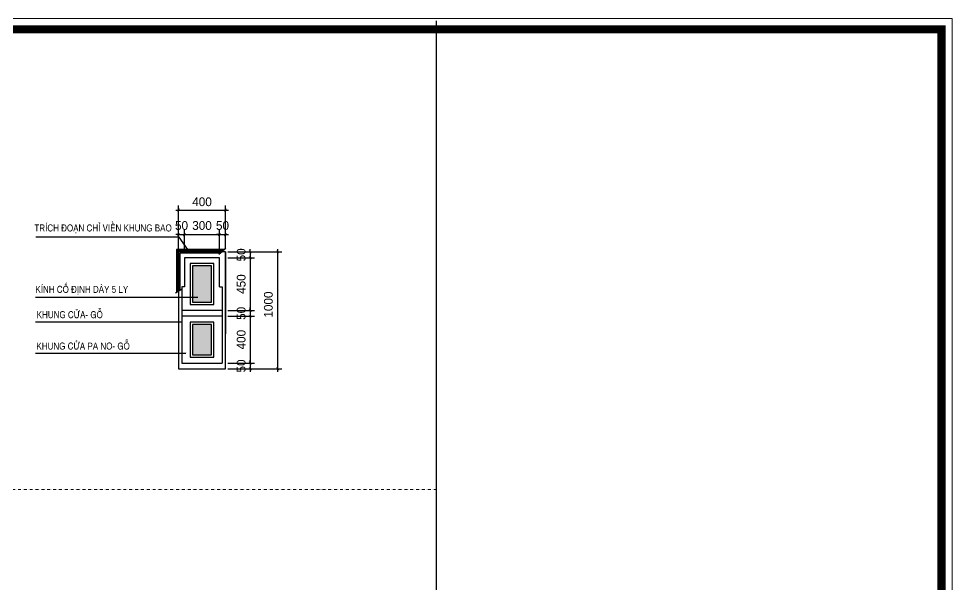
# Model space of a CAD drawing. Header units: millimetres. Extents: x 615730 to 2792744, y 139412 to 597571.
# Drawn here: x 1465189 to 1481086, y 294540 to 304217 of the extents above; entities that cross this region are included whole.
import ezdxf

# ---------------------------------------------------------------- set-up
doc = ezdxf.new("R2010")
doc.units = ezdxf.units.MM
doc.header["$MEASUREMENT"] = 0
doc.header["$PDMODE"] = 34
doc.linetypes.add('DASHDOT', pattern=[1, 0.5, -0.25, 0, -0.25])
doc.layers.get('0').update_dxf_attribs({"lineweight": 5})
for name, color, linetype in [('CUADI', 40, 'Continuous'), ('H', 252, 'Continuous'), ('NC', 7, 'Continuous'), ('noi that', 29, 'Continuous'), ('VL', 155, 'Continuous')]:
    doc.layers.add(name, color=color, linetype=linetype)
for name, color, linetype, lineweight in [('HATCH', 42, 'Continuous', 5), ('thay', 7, 'Continuous', 15), ('TIM TRUC', 149, 'DASHDOT', 9)]:
    doc.layers.add(name, color=color, linetype=linetype, lineweight=lineweight)
doc.styles.add('KC2', font='', dxfattribs={"height": 120})
doc.styles.add('RO', font='ROMANS.SHX', dxfattribs={"height": 120})
doc.styles.add('VNI-AVO', font='vni-roms.shx')
doc.styles.get('KC2').set_extended_font_data('VNI-Helve-Condense')
doc.dimstyles.new('50 CS', dxfattribs={"dimtxt": 150, "dimasz": 50, "dimexe": 75, "dimexo": 0, "dimgap": 80, "dimtad": 1, "dimdec": 0, "dimlfac": 0.5, "dimzin": 12, "dimtxsty": 'VNI-AVO', "dimblk": 'ARCHTICK', "dimcen": 0, "dimdle": 50, "dimclrd": 252, "dimclre": 252, "dimclrt": 2, "dimadec": 0, "dimazin": 0, "dimtfac": 1, "dimtdec": 0, "dimtix": 1, "dimtmove": 2, "dimatfit": 0, "dimldrblk": 'OPEN90', "dimfxl": 1, "dimlwd": -1, "dimlwe": -1, "dimarcsym": 0})
doc.dimstyles.new('TL1-50TRUC', dxfattribs={"dimtxt": 150, "dimasz": 25, "dimexe": 50, "dimexo": 0, "dimgap": 20, "dimtad": 1, "dimdec": 0, "dimlfac": 0.5, "dimdsep": 46, "dimtxsty": 'RO', "dimblk": 'DOT', "dimcen": 100, "dimdle": 50, "dimclrd": 4, "dimclre": 4, "dimclrt": 30, "dimadec": 0, "dimazin": 0, "dimtfac": 1, "dimtdec": 0, "dimtix": 1, "dimtmove": 1, "dimatfit": 3, "dimldrblk": 'ARCHTICK', "dimfxl": 1, "dimtolj": 1, "dimarcsym": 0})

# ---------------------------------------------------------------- blocks, each defined once
blk = doc.blocks.new('_ARCHTICK')
at = {"color": 0, "linetype": 'ByBlock', "const_width": 0.15}
blk.add_lwpolyline([(-0.5, -0.5), (0.5, 0.5)], dxfattribs=at)
blk = doc.blocks.new('*D1977')
at = {"layer": 'DEFPOINTS', "color": 0, "ltscale": 10, "transparency": 16777216}
for p in [(1468025, 300522), (1467925, 300276), (1468025, 300276)]:
    blk.add_point(p, dxfattribs=at)
at = {"layer": 'VL', "color": 252, "ltscale": 10, "transparency": 16777216}
for p, q in [((1467925, 300522), (1467875, 300522)), ((1467925, 300276), (1467925, 300597)), ((1467925, 300522), (1468025, 300522)), ((1468025, 300276), (1468025, 300597)), ((1468025, 300522), (1468075, 300522))]:
    blk.add_line(p, q, dxfattribs=at)
at = {"layer": 'VL', "color": 252, "ltscale": 10, "transparency": 16777216, "xscale": 50, "yscale": 50, "zscale": 50}
blk.add_blockref('_ARCHTICK', (1467925, 300522), dxfattribs=at)
at = {"layer": 'VL', "color": 252, "ltscale": 10, "transparency": 16777216, "xscale": 50, "yscale": 50, "zscale": 50, "rotation": 180}
blk.add_blockref('_ARCHTICK', (1468025, 300522), dxfattribs=at)
at = {"layer": 'VL', "color": 2, "ltscale": 10, "transparency": 16777216, "insert": (1467975, 300677), "char_height": 150, "attachment_point": 5, "style": 'VNI-AVO'}
blk.add_mtext('50', dxfattribs=at)
blk = doc.blocks.new('_Open90')
at = {"color": 0, "linetype": 'ByBlock', "lineweight": -2}
for p, q in [((0, 0), (-1, 0)), ((-0.5, 0.5), (0, 0)), ((0, 0), (-0.5, -0.5))]:
    blk.add_line(p, q, dxfattribs=at)
blk = doc.blocks.new('*D1978')
at = {"layer": 'DEFPOINTS', "color": 0, "ltscale": 10, "transparency": 16777216}
for p in [(1468625, 300522), (1468025, 300276), (1468625, 300276)]:
    blk.add_point(p, dxfattribs=at)
at = {"layer": 'VL', "color": 252, "ltscale": 10, "transparency": 16777216}
for p, q in [((1467975, 300522), (1468675, 300522)), ((1468025, 300276), (1468025, 300597)), ((1468625, 300276), (1468625, 300597))]:
    blk.add_line(p, q, dxfattribs=at)
at = {"layer": 'VL', "color": 252, "ltscale": 10, "transparency": 16777216, "xscale": 50, "yscale": 50, "zscale": 50, "rotation": 180}
blk.add_blockref('_ARCHTICK', (1468025, 300522), dxfattribs=at)
at = {"layer": 'VL', "color": 252, "ltscale": 10, "transparency": 16777216, "xscale": 50, "yscale": 50, "zscale": 50}
blk.add_blockref('_ARCHTICK', (1468625, 300522), dxfattribs=at)
at = {"layer": 'VL', "color": 2, "ltscale": 10, "transparency": 16777216, "insert": (1468325, 300677), "char_height": 150, "attachment_point": 5, "style": 'VNI-AVO'}
blk.add_mtext('300', dxfattribs=at)
blk = doc.blocks.new('*D1979')
at = {"layer": 'DEFPOINTS', "color": 0, "ltscale": 10, "transparency": 16777216}
for p in [(1468725, 300522), (1468625, 300276), (1468725, 300276)]:
    blk.add_point(p, dxfattribs=at)
at = {"layer": 'VL', "color": 252, "ltscale": 10, "transparency": 16777216}
for p, q in [((1468625, 300522), (1468575, 300522)), ((1468625, 300276), (1468625, 300597)), ((1468625, 300522), (1468725, 300522)), ((1468725, 300276), (1468725, 300597)), ((1468725, 300522), (1468775, 300522))]:
    blk.add_line(p, q, dxfattribs=at)
at = {"layer": 'VL', "color": 252, "ltscale": 10, "transparency": 16777216, "xscale": 50, "yscale": 50, "zscale": 50}
blk.add_blockref('_ARCHTICK', (1468625, 300522), dxfattribs=at)
at = {"layer": 'VL', "color": 252, "ltscale": 10, "transparency": 16777216, "xscale": 50, "yscale": 50, "zscale": 50, "rotation": 180}
blk.add_blockref('_ARCHTICK', (1468725, 300522), dxfattribs=at)
at = {"layer": 'VL', "color": 2, "ltscale": 10, "transparency": 16777216, "insert": (1468675, 300677), "char_height": 150, "attachment_point": 5, "style": 'VNI-AVO'}
blk.add_mtext('50', dxfattribs=at)
blk = doc.blocks.new('*D1980')
at = {"layer": 'DEFPOINTS', "color": 0, "ltscale": 10, "transparency": 16777216}
for p in [(1468766, 300226), (1468766, 300126), (1469150, 300126)]:
    blk.add_point(p, dxfattribs=at)
at = {"layer": 'VL', "color": 252, "ltscale": 10, "transparency": 16777216}
for p, q in [((1468766, 300226), (1469225, 300226)), ((1469150, 300226), (1469150, 300276)), ((1469150, 300226), (1469150, 300126)), ((1468766, 300126), (1469225, 300126)), ((1469150, 300126), (1469150, 300076))]:
    blk.add_line(p, q, dxfattribs=at)
at = {"layer": 'VL', "color": 252, "ltscale": 10, "transparency": 16777216, "xscale": 50, "yscale": 50, "zscale": 50}
for p, rotation in [((1469150, 300226), 270), ((1469150, 300126), 90)]:
    blk.add_blockref('_ARCHTICK', p, dxfattribs=dict(at, rotation=rotation))
at = {"layer": 'VL', "color": 2, "ltscale": 10, "transparency": 16777216, "insert": (1468995, 300176), "char_height": 150, "attachment_point": 5, "rotation": 90, "style": 'VNI-AVO'}
blk.add_mtext('50', dxfattribs=at)
blk = doc.blocks.new('*D1981')
at = {"layer": 'DEFPOINTS', "color": 0, "ltscale": 10, "transparency": 16777216}
for p in [(1468766, 300126), (1468766, 299226), (1469150, 299226)]:
    blk.add_point(p, dxfattribs=at)
at = {"layer": 'VL', "color": 252, "ltscale": 10, "transparency": 16777216}
for p, q in [((1469150, 300176), (1469150, 299176)), ((1468766, 300126), (1469225, 300126)), ((1468766, 299226), (1469225, 299226))]:
    blk.add_line(p, q, dxfattribs=at)
at = {"layer": 'VL', "color": 252, "ltscale": 10, "transparency": 16777216, "xscale": 50, "yscale": 50, "zscale": 50}
for p, rotation in [((1469150, 300126), 90), ((1469150, 299226), 270)]:
    blk.add_blockref('_ARCHTICK', p, dxfattribs=dict(at, rotation=rotation))
at = {"layer": 'VL', "color": 2, "ltscale": 10, "transparency": 16777216, "insert": (1468995, 299676), "char_height": 150, "attachment_point": 5, "rotation": 90, "style": 'VNI-AVO'}
blk.add_mtext('450', dxfattribs=at)
blk = doc.blocks.new('*D1982')
at = {"layer": 'DEFPOINTS', "color": 0, "ltscale": 10, "transparency": 16777216}
for p in [(1468766, 299226), (1468766, 299126), (1469150, 299126)]:
    blk.add_point(p, dxfattribs=at)
at = {"layer": 'VL', "color": 252, "ltscale": 10, "transparency": 16777216}
for p, q in [((1468766, 299226), (1469225, 299226)), ((1469150, 299226), (1469150, 299276)), ((1469150, 299226), (1469150, 299126)), ((1468766, 299126), (1469225, 299126)), ((1469150, 299126), (1469150, 299076))]:
    blk.add_line(p, q, dxfattribs=at)
at = {"layer": 'VL', "color": 252, "ltscale": 10, "transparency": 16777216, "xscale": 50, "yscale": 50, "zscale": 50}
for p, rotation in [((1469150, 299226), 270), ((1469150, 299126), 90)]:
    blk.add_blockref('_ARCHTICK', p, dxfattribs=dict(at, rotation=rotation))
at = {"layer": 'VL', "color": 2, "ltscale": 10, "transparency": 16777216, "insert": (1468995, 299176), "char_height": 150, "attachment_point": 5, "rotation": 90, "style": 'VNI-AVO'}
blk.add_mtext('50', dxfattribs=at)
blk = doc.blocks.new('*D1983')
at = {"layer": 'DEFPOINTS', "color": 0, "ltscale": 10, "transparency": 16777216}
for p in [(1468766, 299126), (1468766, 298326), (1469150, 298326)]:
    blk.add_point(p, dxfattribs=at)
at = {"layer": 'VL', "color": 252, "ltscale": 10, "transparency": 16777216}
for p, q in [((1468766, 299126), (1469225, 299126)), ((1469150, 299176), (1469150, 298276)), ((1468766, 298326), (1469225, 298326))]:
    blk.add_line(p, q, dxfattribs=at)
at = {"layer": 'VL', "color": 252, "ltscale": 10, "transparency": 16777216, "xscale": 50, "yscale": 50, "zscale": 50}
for p, rotation in [((1469150, 299126), 90), ((1469150, 298326), 270)]:
    blk.add_blockref('_ARCHTICK', p, dxfattribs=dict(at, rotation=rotation))
at = {"layer": 'VL', "color": 2, "ltscale": 10, "transparency": 16777216, "insert": (1468995, 298726), "char_height": 150, "attachment_point": 5, "rotation": 90, "style": 'VNI-AVO'}
blk.add_mtext('400', dxfattribs=at)
blk = doc.blocks.new('*D1984')
at = {"layer": 'DEFPOINTS', "color": 0, "ltscale": 10, "transparency": 16777216}
for p in [(1468766, 298326), (1468766, 298226), (1469150, 298226)]:
    blk.add_point(p, dxfattribs=at)
at = {"layer": 'VL', "color": 252, "ltscale": 10, "transparency": 16777216}
for p, q in [((1468766, 298326), (1469225, 298326)), ((1468766, 298226), (1469225, 298226)), ((1469150, 298326), (1469150, 298376)), ((1469150, 298326), (1469150, 298226)), ((1469150, 298226), (1469150, 298176))]:
    blk.add_line(p, q, dxfattribs=at)
at = {"layer": 'VL', "color": 252, "ltscale": 10, "transparency": 16777216, "xscale": 50, "yscale": 50, "zscale": 50}
for p, rotation in [((1469150, 298326), 270), ((1469150, 298226), 90)]:
    blk.add_blockref('_ARCHTICK', p, dxfattribs=dict(at, rotation=rotation))
at = {"layer": 'VL', "color": 2, "ltscale": 10, "transparency": 16777216, "insert": (1468995, 298276), "char_height": 150, "attachment_point": 5, "rotation": 90, "style": 'VNI-AVO'}
blk.add_mtext('50', dxfattribs=at)
blk = doc.blocks.new('*D1985')
at = {"layer": 'DEFPOINTS', "color": 0, "ltscale": 10, "transparency": 16777216}
for p in [(1468766, 300226), (1468766, 298226), (1469617, 298226)]:
    blk.add_point(p, dxfattribs=at)
at = {"layer": 'VL', "color": 252, "ltscale": 10, "transparency": 16777216}
for p, q in [((1468766, 300226), (1469692, 300226)), ((1469617, 300276), (1469617, 298176)), ((1468766, 298226), (1469692, 298226))]:
    blk.add_line(p, q, dxfattribs=at)
at = {"layer": 'VL', "color": 252, "ltscale": 10, "transparency": 16777216, "xscale": 50, "yscale": 50, "zscale": 50}
for p, rotation in [((1469617, 300226), 90), ((1469617, 298226), 270)]:
    blk.add_blockref('_ARCHTICK', p, dxfattribs=dict(at, rotation=rotation))
at = {"layer": 'VL', "color": 2, "ltscale": 10, "transparency": 16777216, "insert": (1469460, 299326), "char_height": 150, "attachment_point": 5, "rotation": 90, "style": 'VNI-AVO'}
blk.add_mtext('1000', dxfattribs=at)
blk = doc.blocks.new('*D1987')
at = {"layer": 'DEFPOINTS', "color": 0, "ltscale": 10, "transparency": 16777216}
for p in [(1468725, 300943), (1467925, 300276), (1468725, 300276)]:
    blk.add_point(p, dxfattribs=at)
at = {"layer": 'VL', "color": 252, "ltscale": 10, "transparency": 16777216}
for p, q in [((1467875, 300943), (1468775, 300943)), ((1467925, 300276), (1467925, 301018)), ((1468725, 300276), (1468725, 301018))]:
    blk.add_line(p, q, dxfattribs=at)
at = {"layer": 'VL', "color": 252, "ltscale": 10, "transparency": 16777216, "xscale": 50, "yscale": 50, "zscale": 50, "rotation": 180}
blk.add_blockref('_ARCHTICK', (1467925, 300943), dxfattribs=at)
at = {"layer": 'VL', "color": 252, "ltscale": 10, "transparency": 16777216, "xscale": 50, "yscale": 50, "zscale": 50}
blk.add_blockref('_ARCHTICK', (1468725, 300943), dxfattribs=at)
at = {"layer": 'VL', "color": 2, "ltscale": 10, "transparency": 16777216, "insert": (1468325, 301083), "char_height": 150, "attachment_point": 5, "style": 'VNI-AVO'}
blk.add_mtext('400', dxfattribs=at)
blk = doc.blocks.new('_DOT')
at = {"color": 0, "linetype": 'ByBlock'}
blk.add_line((-0.5, 0), (-1, 0), dxfattribs=at)
at = {"color": 0, "linetype": 'ByBlock', "const_width": 0.5}
blk.add_lwpolyline([(-0.25, 0, 1), (0.25, 0, 1)], format="xyb", close=True, dxfattribs=at)

msp = doc.modelspace()

# ---------------------------------------------------------------- hatches: boundary and pattern name
at = {"layer": 'HATCH'}
h = msp.add_hatch(color=5, dxfattribs=at)
h.set_gradient(color1=(0, 0, 255), one_color=1, tint=1, name='HEMISPHERICAL')
h.paths.add_polyline_path([(1468164.8, 299366.4), (1468484.8, 299366.4), (1468484.8, 299986.4), (1468164.8, 299986.4)])
h.paths.add_polyline_path([(1468164.8, 298466.4), (1468484.8, 298466.4), (1468484.8, 298986.4), (1468164.8, 298986.4)])

# ---------------------------------------------------------------- linework, layer by layer
at = {"layer": 'CUADI'}
msp.add_line((1467924.8, 299836.1), (1467924.8, 299836.1), dxfattribs=at)
at = {"layer": 'H', "const_width": 138.2}
msp.add_lwpolyline([(1453964.3, 285047.4), (1480967.2, 285047.4), (1480967.2, 304032.4), (1453964.3, 304032.4)], close=True, dxfattribs=at)
at = {"layer": 'H'}
for points in [[(1468164.8, 299366.4), (1468484.8, 299366.4), (1468484.8, 299986.4), (1468164.8, 299986.4)], [(1468164.8, 298466.4), (1468484.8, 298466.4), (1468484.8, 298986.4), (1468164.8, 298986.4)]]:
    msp.add_lwpolyline(points, close=True, dxfattribs=at)
at = {"layer": 'NC', "linetype": 'Continuous', "ltscale": 20}
for p, q in [((1467888.6, 300265.7), (1467888.6, 299537.9)), ((1468710.8, 300265.7), (1467888.6, 300265.7)), ((1467908.6, 300245.7), (1467908.6, 299549.8)), ((1468687.2, 300245.7), (1467908.6, 300245.7)), ((1467948.6, 300205.7), (1467948.6, 299573.6)), ((1468640.1, 300205.7), (1467948.6, 300205.7)), ((1468673.1, 300234.7), (1468612.2, 300183)), ((1468664.2, 300237.7), (1468686.3, 300239.9)), ((1468685.2, 300230.7), (1468664.2, 300237.7)), ((1468686.3, 300239.9), (1468676.7, 300246.4)), ((1468729.9, 300283), (1468682.3, 300242.6)), ((1467871.9, 299527.5), (1467971.9, 299587.1))]:
    msp.add_line(p, q, dxfattribs=at)
at = {"layer": 'thay', "linetype": 'Continuous'}
msp.add_lwpolyline([(1453780, 284863.1), (1481151.5, 284863.1), (1481151.5, 304216.7), (1453780, 304216.7)], close=True, dxfattribs=at)
at = {"layer": 'TIM TRUC', "ltscale": 100}
msp.add_line((1472336.2, 296164.1), (1453780, 296164.1), dxfattribs=at)
at = {"layer": 'VL', "ltscale": 10}
for p, q in [((1472336.2, 285193.8), (1472336.2, 304178.8)), ((1467924.8, 300226.4), (1467924.8, 298826.4)), ((1468724.8, 300226.4), (1468724.8, 298826.4)), ((1467924.8, 299691.1), (1467924.8, 299691.1)), ((1468024.8, 299626.4), (1467982.8, 299626.4)), ((1467982.8, 299626.4), (1467982.8, 298326.4)), ((1468624.8, 299626.4), (1468666.7, 299626.4)), ((1468666.7, 299626.4), (1468666.7, 298326.4)), ((1468666.7, 299226.4), (1467982.8, 299226.4)), ((1468666.7, 299126.4), (1467982.8, 299126.4))]:
    msp.add_line(p, q, dxfattribs=at)
for points in [[(1467924.8, 298226.4), (1468724.8, 298226.4), (1468724.8, 300226.4), (1467924.8, 300226.4)], [(1468124.8, 299326.4), (1468524.8, 299326.4), (1468524.8, 300026.4), (1468124.8, 300026.4)], [(1468124.8, 298426.4), (1468524.8, 298426.4), (1468524.8, 299026.4), (1468124.8, 299026.4)]]:
    msp.add_lwpolyline(points, close=True, dxfattribs=at)
for points in [[(1468624.8, 299626.4), (1468624.8, 300126.4), (1468024.8, 300126.4), (1468024.8, 299626.4)], [(1467982.8, 298326.4), (1468666.7, 298326.4)]]:
    msp.add_lwpolyline(points, dxfattribs=at)

# ---------------------------------------------------------------- texts
at = {"layer": 'NC', "linetype": 'Continuous', "ltscale": 20, "attachment_point": 1, "style": 'KC2'}
for s, insert, char_height, width in [('TRÍCH ÑOAÏN CHÆ VIEÀN KHUNG BAO', (1465459.1, 300696.3), 120, 2834.286), ('KÍNH COÁ ÑÒNH DAØY 5 LY', (1465476.4, 299646.1), 120, 2063.157), ('{\\H1.2x;KHUNG CÖÛA- GOÃ }', (1465498.4, 299213), 100, 2063.157), ('{\\H1.2x;KHUNG CÖÛA PA NO- GOÃ }', (1465493.8, 298676.3), 100, 2063.157)]:
    msp.add_mtext(s, dxfattribs=dict(at, insert=insert, char_height=char_height, width=width))

# ---------------------------------------------------------------- dimensions: what is measured, and where the dimension line sits
at = {"layer": 'VL', "ltscale": 10}
dim = msp.add_linear_dim(base=(1468724.8, 300942.9), p1=(1467924.8, 300276.2), p2=(1468724.8, 300276.2), dimstyle='50 CS', override={"dimgap": 65}, dxfattribs=at)
dim.commit()
dim.dimension.update_dxf_attribs({"geometry": '*D1987', "text_midpoint": (1468324.8, 301082.9)})
for base, p1, p2, picture, middle in [((1468024.8, 300522.4), (1467924.8, 300276.2), (1468024.8, 300276.2), '*D1977', (1467974.8, 300677.4)), ((1468624.8, 300522.4), (1468024.8, 300276.2), (1468624.8, 300276.2), '*D1978', (1468324.8, 300677.4)), ((1468724.8, 300522.4), (1468624.8, 300276.2), (1468724.8, 300276.2), '*D1979', (1468674.8, 300677.4))]:
    dim = msp.add_linear_dim(base=base, p1=p1, p2=p2, dimstyle='50 CS', dxfattribs=at)
    dim.commit()
    dim.dimension.update_dxf_attribs({"geometry": picture, "text_midpoint": middle})
for base, p1, p2, picture, middle in [((1469149.9, 300126.4), (1468765.8, 300226.4), (1468765.8, 300126.4), '*D1980', (1468994.9, 300176.4)), ((1469149.9, 299226.4), (1468765.8, 300126.4), (1468765.8, 299226.4), '*D1981', (1468994.9, 299676.4)), ((1469149.9, 299126.4), (1468765.8, 299226.4), (1468765.8, 299126.4), '*D1982', (1468994.9, 299176.4)), ((1469149.9, 298326.4), (1468765.8, 299126.4), (1468765.8, 298326.4), '*D1983', (1468994.9, 298726.4)), ((1469149.9, 298226.4), (1468765.8, 298326.4), (1468765.8, 298226.4), '*D1984', (1468994.9, 298276.4))]:
    dim = msp.add_linear_dim(base=base, p1=p1, p2=p2, angle=90, dimstyle='50 CS', dxfattribs=at)
    dim.commit()
    dim.dimension.update_dxf_attribs({"geometry": picture, "text_midpoint": middle})
dim = msp.add_linear_dim(base=(1469616.5, 298226.4), p1=(1468765.8, 300226.4), p2=(1468765.8, 298226.4), angle=90, dimstyle='50 CS', dxfattribs=at)
dim.commit()
dim.dimension.update_dxf_attribs({"geometry": '*D1985', "text_midpoint": (1469459.9, 299326.4), "dimtype": 160})

# ---------------------------------------------------------------- leaders
at = {"layer": 'NC', "color": 119, "linetype": 'Continuous', "ltscale": 20}
msp.add_leader([(1468081.8, 300265.7), (1467933.9, 300478.7), (1465483.1, 300478.7)], dimstyle='TL1-50TRUC', override={"dimgap": 20, "dimtad": 0}, dxfattribs=at)
at = {"layer": 'NC', "linetype": 'Continuous', "ltscale": 20}
msp.add_leader([(1468045.7, 298489.5), (1465475.5, 298489.5)], dimstyle='TL1-50TRUC', override={"dimgap": 20, "dimtad": 0}, dxfattribs=at)
at = {"layer": 'noi that', "color": 119, "linetype": 'Continuous', "ltscale": 20}
msp.add_leader([(1468254, 299444.4), (1465475.5, 299444.4)], dimstyle='TL1-50TRUC', override={"dimgap": 20, "dimtad": 0}, dxfattribs=at)
at = {"layer": 'noi that'}
msp.add_leader([(1467982.7, 299026.2), (1465475.5, 299026.2)], dimstyle='TL1-50TRUC', override={"dimgap": 20, "dimtad": 0}, dxfattribs=at)

doc.saveas('drawing.dxf')
